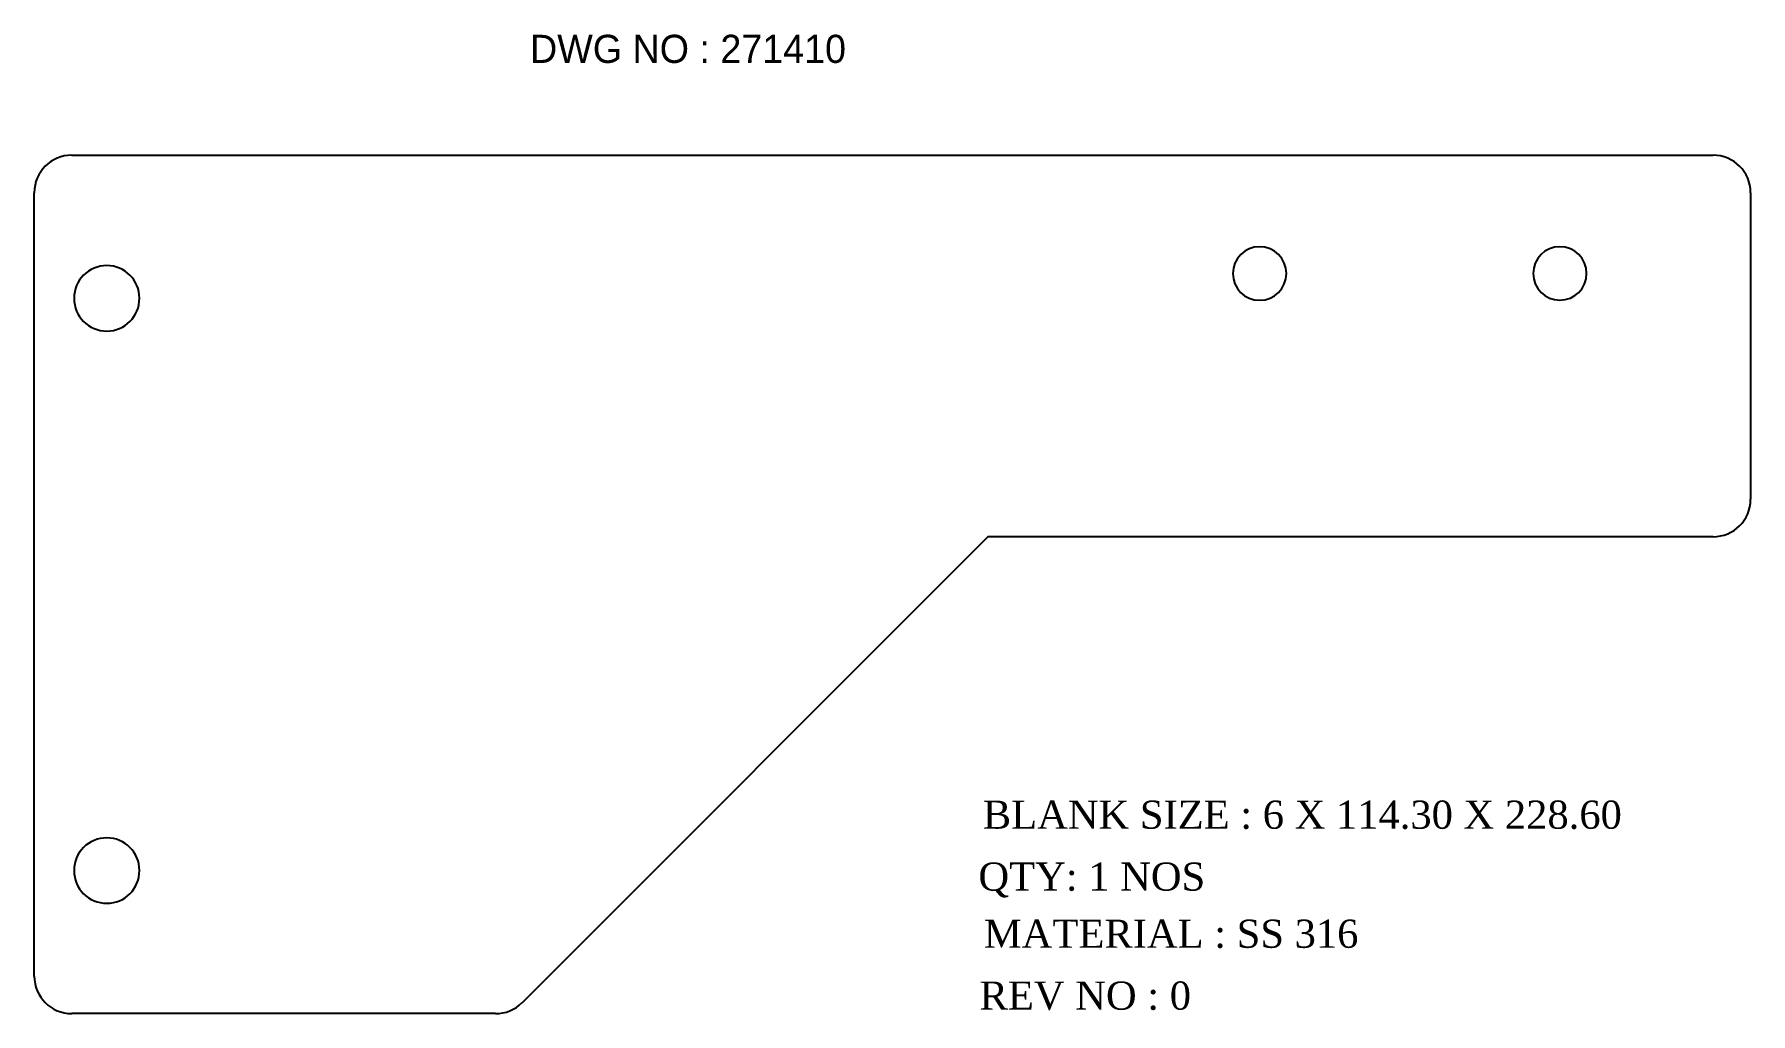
# Model space of a CAD drawing. Extents: x 6191 to 6419, y -1802 to -1672.
import ezdxf

# ---------------------------------------------------------------- set-up
doc = ezdxf.new("R2010")
doc.units = 0
doc.layers.get('0').update_dxf_attribs({"linetype": 'CONTINUOUS'})
doc.layers.add('LaserCutting', color=3, linetype='CONTINUOUS')

msp = doc.modelspace()

# ---------------------------------------------------------------- linework, layer by layer
at = {"layer": 'LaserCutting'}
for p, q in [((6195.68, -1688.02), (6414.28, -1688.02)), ((6190.68, -1797.32), (6190.68, -1693.02)), ((6419.28, -1693.02), (6419.28, -1733.82)), ((6317.68, -1738.82), (6255.65, -1800.86)), ((6414.28, -1738.82), (6317.68, -1738.82)), ((6252.11, -1802.32), (6195.68, -1802.32))]:
    msp.add_line(p, q, dxfattribs=at)
for centre, radius, start, end in [((6195.68, -1693.02), 5, 90, 180), ((6414.28, -1693.02), 5, 0, 90), ((6353.88, -1703.76), 3.56, 360, 180), ((6393.88, -1703.76), 3.56, 360, 180), ((6200.33, -1707.07), 4.36, 0, 180), ((6353.88, -1703.76), 3.57, 180, 0), ((6393.88, -1703.76), 3.56, 180, 0), ((6200.33, -1707.07), 4.36, 180, 0), ((6414.28, -1733.82), 5, 270, 360), ((6200.33, -1783.27), 4.36, 0, 180), ((6200.33, -1783.27), 4.36, 180, 0), ((6195.68, -1797.32), 5, 180, 270), ((6252.11, -1797.32), 5, 270, 315)]:
    msp.add_arc(centre, radius, start, end, dxfattribs=at)

# ---------------------------------------------------------------- texts
at = {"color": 7, "linetype": 'CONTINUOUS'}
msp.add_text('DWG NO : 271410', height=3.75, dxfattribs=at).set_placement((6256.71, -1675.73))
at = {"layer": 'LaserCutting', "linetype": 'CONTINUOUS', "char_height": 3.75, "attachment_point": 1}
for s, insert, width in [('{\\fTimes New Roman|b0|i0|c0|p18;BLANK SIZE : 6 X 114.30 X 228.60}', (6317.01, -1773.95), 100.0536), ('{\\fTimes New Roman|b0|i0|c0|p18;QTY: 1 NOS}', (6316.43, -1782.19), 57.2125), ('{\\fTimes New Roman|b0|i0|c0|p18;MATERIAL : SS 316}', (6317.16, -1789.8), 100.0536), ('{\\fTimes New Roman|b0|i0|c0|p18;REV NO : 0}', (6316.58, -1798.04), 57.2125)]:
    msp.add_mtext(s, dxfattribs=dict(at, insert=insert, width=width))

doc.saveas('drawing.dxf')
